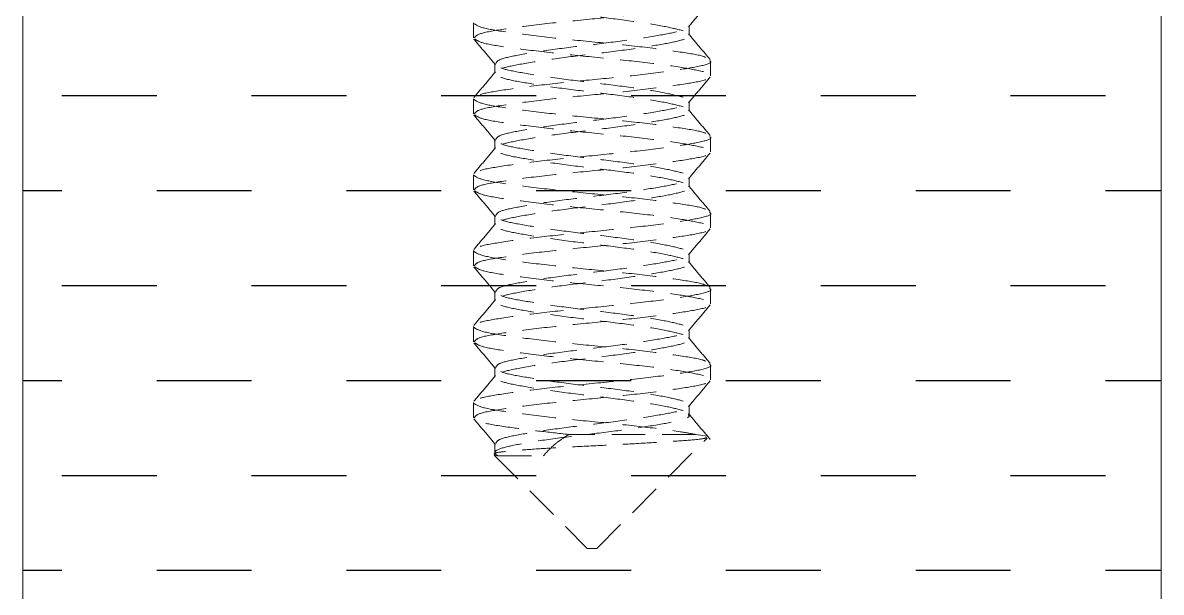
# Model space of a CAD drawing. Header units: millimetres. Extents: x 1522 to 2996, y -37 to 935.
# Drawn here: x 2756.26 to 2799.29, y 219.22 to 240.72 of the extents above; entities that cross this region are included whole.
import ezdxf

# ---------------------------------------------------------------- set-up
doc = ezdxf.new("R2010")
doc.units = ezdxf.units.MM
doc.linetypes.add('HIDDEN', pattern=[1.905, 1.27, -0.635])

msp = doc.modelspace()

# ---------------------------------------------------------------- hatches: boundary and pattern name
at = {"linetype": 'Continuous'}
h = msp.add_hatch(dxfattribs=at)
h.set_pattern_fill('DASH', scale=28.680447, style=0)
h.set_pattern_definition([(0, (2535.4646, -27.326), (3.585056, 3.585056), [3.585056, -3.585056])])
h.paths.add_polyline_path([(2799.286, 155.599), (2799.286, 313.342), (2756.265, 313.342), (2756.265, 155.599)], flags=0)

# ---------------------------------------------------------------- linework, layer by layer
at = {"color": 7, "linetype": 'Continuous', "lineweight": 15}
for p, q in [((2756.265, 155.599), (2756.265, 313.342)), ((2799.286, 313.342), (2799.286, 155.599))]:
    msp.add_line(p, q, dxfattribs=at)
at = {"color": 7, "linetype": 'HIDDEN', "lineweight": 0}
for p, q in [((2773.294, 240.721), (2773.294, 240.149)), ((2781.444, 240.256), (2781.444, 240.615)), ((2782.257, 238.715), (2782.257, 239.287)), ((2774.107, 239.181), (2774.107, 238.822)), ((2773.294, 237.853), (2773.294, 237.281)), ((2781.444, 237.388), (2781.444, 237.747)), ((2774.107, 236.313), (2774.107, 235.954)), ((2782.257, 235.847), (2782.257, 236.419)), ((2773.294, 234.985), (2773.294, 234.413)), ((2781.444, 234.52), (2781.444, 234.879)), ((2774.107, 233.445), (2774.107, 233.086)), ((2782.257, 232.979), (2782.257, 233.551)), ((2773.294, 232.117), (2773.294, 231.545)), ((2781.444, 231.652), (2781.444, 232.011)), ((2782.257, 230.111), (2782.257, 230.683)), ((2774.107, 230.577), (2774.107, 230.218)), ((2773.294, 229.249), (2773.294, 228.677)), ((2781.444, 228.784), (2781.444, 229.143)), ((2774.107, 227.709), (2774.107, 227.35)), ((2782.257, 227.243), (2782.257, 227.815)), ((2773.294, 226.381), (2773.294, 225.809)), ((2781.444, 225.916), (2781.444, 226.275)), ((2781.695, 225.176), (2776.906, 225.176)), ((2777.955, 220.874), (2782.121, 225.04)), ((2781.695, 225.176), (2782.124, 225.109)), ((2774.107, 224.841), (2774.107, 224.482)), ((2774.077, 224.393), (2777.596, 220.874)), ((2774.101, 224.393), (2774.221, 224.364)), ((2777.955, 220.874), (2777.596, 220.874))]:
    msp.add_line(p, q, dxfattribs=at)
for points, knots in [([(2781.223, 240.418), (2781.013, 240.473), (2780.584, 240.584), (2779.377, 240.777), (2777.958, 240.951), (2776.501, 241.124), (2775.247, 241.319), (2774.372, 241.481), (2774.014, 241.668), (2774.233, 241.855), (2774.991, 242.017), (2776.167, 242.212), (2777.595, 242.385), (2779.047, 242.558), (2780.313, 242.753), (2781.145, 242.914), (2781.515, 243.048), (2781.423, 243.117), (2781.412, 243.125)], [0, 0, 0, 0, 0.064689, 0.132114, 0.197768, 0.263423, 0.330848, 0.395537, 0.462361, 0.529185, 0.593874, 0.661299, 0.726954, 0.792608, 0.860033, 0.924722, 0.991546, 1, 1, 1, 1]), ([(2773.331, 240.149), (2773.369, 240.204), (2773.448, 240.321), (2774.385, 240.476), (2775.808, 240.671), (2777.556, 240.844), (2779.328, 241.017), (2780.876, 241.212), (2781.891, 241.373), (2782.343, 241.507), (2782.232, 241.576), (2782.22, 241.583)], [0, 0, 0, 0, 0.111087, 0.233357, 0.360745, 0.484822, 0.608899, 0.736287, 0.858558, 0.984822, 1, 1, 1, 1]), ([(2781.423, 240.564), (2781.559, 240.727), (2781.832, 241.054), (2782.104, 241.38), (2782.241, 241.544)], [0, 0, 0, 0, 0.4998643, 1, 1, 1, 1]), ([(2773.299, 240.699), (2773.396, 240.636), (2773.587, 240.512), (2774.695, 240.35), (2776.217, 240.155), (2777.996, 239.982), (2779.744, 239.809), (2781.159, 239.614), (2782.046, 239.472), (2782.126, 239.371), (2782.158, 239.33)], [0, 0, 0, 0, 0.1321348, 0.2600896, 0.3933997, 0.5232451, 0.6530903, 0.7864005, 0.9143555, 1, 1, 1, 1]), ([(2774.137, 239.18), (2774.168, 239.235), (2774.232, 239.352), (2775, 239.507), (2776.164, 239.702), (2777.596, 239.875), (2779.047, 240.048), (2780.313, 240.243), (2781.144, 240.405), (2781.514, 240.538), (2781.424, 240.607), (2781.414, 240.614)], [0, 0, 0, 0, 0.111294, 0.233537, 0.36095, 0.485017, 0.609084, 0.736497, 0.85874, 0.985017, 1, 1, 1, 1]), ([(2773.311, 240.108), (2773.448, 239.945), (2773.72, 239.619), (2773.992, 239.293), (2774.128, 239.13)], [0, 0, 0, 0, 0.500081, 1, 1, 1, 1]), ([(2781.987, 238.877), (2781.73, 238.932), (2781.206, 239.043), (2779.732, 239.236), (2777.999, 239.41), (2776.216, 239.583), (2774.698, 239.778), (2773.618, 239.934), (2773.433, 240.051), (2773.344, 240.108)], [0, 0, 0, 0, 0.1420552, 0.290056, 0.4342099, 0.578364, 0.7263647, 0.8684198, 1, 1, 1, 1]), ([(2781.223, 237.55), (2781.013, 237.605), (2780.584, 237.716), (2779.377, 237.909), (2777.958, 238.083), (2776.501, 238.256), (2775.247, 238.451), (2774.372, 238.613), (2774.014, 238.8), (2774.233, 238.987), (2774.991, 239.149), (2776.167, 239.344), (2777.595, 239.517), (2779.047, 239.69), (2780.313, 239.885), (2781.145, 240.046), (2781.515, 240.18), (2781.423, 240.249), (2781.412, 240.257)], [0, 0, 0, 0, 0.064689, 0.132114, 0.197768, 0.263423, 0.330848, 0.395537, 0.462361, 0.529185, 0.593874, 0.661299, 0.726953, 0.792608, 0.860033, 0.924722, 0.991546, 1, 1, 1, 1]), ([(2782.239, 239.331), (2782.102, 239.494), (2781.83, 239.819), (2781.558, 240.146), (2781.422, 240.309)], [0, 0, 0, 0, 0.500098, 1, 1, 1, 1]), ([(2782.22, 239.287), (2782.232, 239.28), (2782.343, 239.211), (2781.891, 239.077), (2780.876, 238.916), (2779.328, 238.721), (2777.556, 238.548), (2775.808, 238.375), (2774.385, 238.18), (2773.448, 238.025), (2773.369, 237.908), (2773.331, 237.853)], [0, 0, 0, 0, 0.015178, 0.141442, 0.263713, 0.391101, 0.515178, 0.639255, 0.766643, 0.888913, 1, 1, 1, 1]), ([(2774.129, 238.874), (2773.993, 238.711), (2773.721, 238.385), (2773.448, 238.06), (2773.312, 237.897)], [0, 0, 0, 0, 0.499892, 1, 1, 1, 1]), ([(2781.223, 237.909), (2781.013, 237.963), (2780.584, 238.074), (2779.377, 238.268), (2777.959, 238.441), (2776.498, 238.614), (2775.257, 238.809), (2774.379, 238.964), (2774.229, 239.079), (2774.157, 239.134)], [0, 0, 0, 0, 0.142624, 0.29128, 0.436033, 0.580786, 0.729441, 0.872065, 1, 1, 1, 1]), ([(2773.331, 237.281), (2773.369, 237.336), (2773.448, 237.453), (2774.385, 237.608), (2775.808, 237.803), (2777.556, 237.976), (2779.328, 238.149), (2780.876, 238.344), (2781.891, 238.505), (2782.343, 238.639), (2782.232, 238.708), (2782.22, 238.715)], [0, 0, 0, 0, 0.111087, 0.2333574, 0.3607453, 0.4848224, 0.6088992, 0.736287, 0.8585576, 0.9848222, 1, 1, 1, 1]), ([(2781.423, 237.696), (2781.559, 237.859), (2781.832, 238.186), (2782.104, 238.512), (2782.241, 238.676)], [0, 0, 0, 0, 0.499874, 1, 1, 1, 1]), ([(2773.299, 237.831), (2773.396, 237.768), (2773.587, 237.644), (2774.695, 237.482), (2776.217, 237.287), (2777.996, 237.114), (2779.744, 236.941), (2781.159, 236.745), (2782.046, 236.604), (2782.126, 236.502), (2782.158, 236.462)], [0, 0, 0, 0, 0.132135, 0.260089, 0.3934, 0.523245, 0.65309, 0.786401, 0.914355, 1, 1, 1, 1]), ([(2774.137, 236.312), (2774.168, 236.367), (2774.232, 236.484), (2775, 236.639), (2776.164, 236.834), (2777.596, 237.007), (2779.047, 237.18), (2780.313, 237.375), (2781.144, 237.536), (2781.514, 237.67), (2781.424, 237.739), (2781.414, 237.746)], [0, 0, 0, 0, 0.111294, 0.233537, 0.36095, 0.485017, 0.609084, 0.736497, 0.85874, 0.985017, 1, 1, 1, 1]), ([(2773.311, 237.24), (2773.448, 237.077), (2773.72, 236.751), (2773.992, 236.425), (2774.128, 236.262)], [0, 0, 0, 0, 0.500086, 1, 1, 1, 1]), ([(2781.987, 236.009), (2781.73, 236.064), (2781.206, 236.175), (2779.732, 236.368), (2777.999, 236.542), (2776.216, 236.715), (2774.698, 236.91), (2773.618, 237.066), (2773.433, 237.183), (2773.344, 237.24)], [0, 0, 0, 0, 0.142055, 0.290056, 0.43421, 0.578364, 0.726365, 0.86842, 1, 1, 1, 1]), ([(2781.223, 234.682), (2781.013, 234.737), (2780.584, 234.848), (2779.377, 235.041), (2777.958, 235.215), (2776.501, 235.388), (2775.247, 235.583), (2774.372, 235.745), (2774.014, 235.932), (2774.233, 236.119), (2774.991, 236.281), (2776.167, 236.475), (2777.595, 236.649), (2779.047, 236.822), (2780.313, 237.017), (2781.145, 237.178), (2781.515, 237.312), (2781.423, 237.381), (2781.412, 237.389)], [0, 0, 0, 0, 0.064689, 0.132114, 0.197768, 0.263423, 0.330848, 0.395537, 0.462361, 0.529185, 0.593874, 0.661299, 0.726954, 0.792608, 0.860033, 0.924722, 0.991546, 1, 1, 1, 1]), ([(2782.239, 236.463), (2782.102, 236.626), (2781.83, 236.951), (2781.558, 237.277), (2781.422, 237.44)], [0, 0, 0, 0, 0.500098, 1, 1, 1, 1]), ([(2782.22, 236.419), (2782.232, 236.412), (2782.343, 236.343), (2781.891, 236.209), (2780.876, 236.048), (2779.328, 235.853), (2777.556, 235.68), (2775.808, 235.507), (2774.385, 235.312), (2773.448, 235.157), (2773.369, 235.04), (2773.331, 234.985)], [0, 0, 0, 0, 0.015178, 0.141442, 0.263713, 0.391101, 0.515178, 0.639255, 0.766643, 0.888913, 1, 1, 1, 1]), ([(2781.223, 235.041), (2781.013, 235.095), (2780.584, 235.206), (2779.377, 235.4), (2777.959, 235.573), (2776.498, 235.746), (2775.257, 235.941), (2774.379, 236.096), (2774.229, 236.211), (2774.157, 236.266)], [0, 0, 0, 0, 0.142624, 0.29128, 0.436033, 0.580785, 0.729441, 0.872065, 1, 1, 1, 1]), ([(2774.129, 236.006), (2773.993, 235.843), (2773.721, 235.517), (2773.448, 235.191), (2773.312, 235.029)], [0, 0, 0, 0, 0.499902, 1, 1, 1, 1]), ([(2773.331, 234.413), (2773.369, 234.468), (2773.448, 234.585), (2774.385, 234.74), (2775.808, 234.935), (2777.556, 235.108), (2779.328, 235.281), (2780.876, 235.476), (2781.891, 235.637), (2782.343, 235.771), (2782.232, 235.84), (2782.22, 235.847)], [0, 0, 0, 0, 0.111087, 0.233357, 0.360745, 0.484822, 0.608899, 0.736287, 0.858558, 0.984822, 1, 1, 1, 1]), ([(2781.423, 234.828), (2781.559, 234.991), (2781.832, 235.318), (2782.104, 235.644), (2782.241, 235.808)], [0, 0, 0, 0, 0.4998643, 1, 1, 1, 1]), ([(2773.299, 234.963), (2773.396, 234.9), (2773.587, 234.776), (2774.695, 234.614), (2776.217, 234.419), (2777.996, 234.246), (2779.744, 234.073), (2781.159, 233.877), (2782.046, 233.736), (2782.126, 233.634), (2782.158, 233.594)], [0, 0, 0, 0, 0.1321348, 0.2600896, 0.3933997, 0.5232451, 0.6530903, 0.7864005, 0.9143555, 1, 1, 1, 1]), ([(2781.223, 231.814), (2781.013, 231.869), (2780.584, 231.98), (2779.377, 232.173), (2777.958, 232.347), (2776.501, 232.52), (2775.247, 232.715), (2774.372, 232.876), (2774.014, 233.064), (2774.233, 233.251), (2774.991, 233.412), (2776.167, 233.607), (2777.595, 233.781), (2779.047, 233.954), (2780.313, 234.149), (2781.145, 234.31), (2781.515, 234.444), (2781.423, 234.513), (2781.412, 234.521)], [0, 0, 0, 0, 0.064689, 0.132114, 0.197768, 0.263423, 0.330848, 0.395537, 0.462361, 0.529185, 0.593874, 0.661299, 0.726953, 0.792608, 0.860033, 0.924722, 0.991546, 1, 1, 1, 1]), ([(2774.137, 233.444), (2774.168, 233.499), (2774.232, 233.616), (2775, 233.771), (2776.164, 233.966), (2777.596, 234.139), (2779.047, 234.312), (2780.313, 234.507), (2781.144, 234.668), (2781.514, 234.802), (2781.424, 234.871), (2781.414, 234.878)], [0, 0, 0, 0, 0.111294, 0.233537, 0.36095, 0.485017, 0.609084, 0.736497, 0.85874, 0.985017, 1, 1, 1, 1]), ([(2782.239, 233.595), (2782.102, 233.757), (2781.83, 234.083), (2781.558, 234.409), (2781.422, 234.572)], [0, 0, 0, 0, 0.500098, 1, 1, 1, 1]), ([(2773.311, 234.372), (2773.448, 234.209), (2773.72, 233.883), (2773.992, 233.557), (2774.128, 233.394)], [0, 0, 0, 0, 0.500081, 1, 1, 1, 1]), ([(2781.987, 233.141), (2781.73, 233.196), (2781.206, 233.307), (2779.732, 233.5), (2777.999, 233.674), (2776.216, 233.847), (2774.698, 234.042), (2773.618, 234.198), (2773.433, 234.315), (2773.344, 234.372)], [0, 0, 0, 0, 0.1420552, 0.290056, 0.4342099, 0.578364, 0.7263647, 0.8684198, 1, 1, 1, 1]), ([(2782.22, 233.551), (2782.232, 233.544), (2782.343, 233.475), (2781.891, 233.341), (2780.876, 233.18), (2779.328, 232.985), (2777.556, 232.812), (2775.808, 232.639), (2774.385, 232.444), (2773.448, 232.289), (2773.369, 232.172), (2773.331, 232.117)], [0, 0, 0, 0, 0.015178, 0.141442, 0.263713, 0.391101, 0.515178, 0.639255, 0.766643, 0.888913, 1, 1, 1, 1]), ([(2781.223, 232.173), (2781.013, 232.227), (2780.584, 232.338), (2779.377, 232.532), (2777.959, 232.705), (2776.498, 232.878), (2775.257, 233.073), (2774.379, 233.228), (2774.229, 233.343), (2774.157, 233.398)], [0, 0, 0, 0, 0.142624, 0.29128, 0.436033, 0.580786, 0.729441, 0.872065, 1, 1, 1, 1]), ([(2774.129, 233.138), (2773.993, 232.975), (2773.721, 232.649), (2773.448, 232.323), (2773.312, 232.16)], [0, 0, 0, 0, 0.499892, 1, 1, 1, 1]), ([(2773.331, 231.545), (2773.369, 231.6), (2773.448, 231.717), (2774.385, 231.871), (2775.808, 232.067), (2777.556, 232.24), (2779.328, 232.413), (2780.876, 232.608), (2781.891, 232.769), (2782.343, 232.903), (2782.232, 232.971), (2782.22, 232.979)], [0, 0, 0, 0, 0.111087, 0.2333574, 0.3607453, 0.4848224, 0.6088992, 0.736287, 0.8585576, 0.9848222, 1, 1, 1, 1]), ([(2781.423, 231.96), (2781.559, 232.123), (2781.832, 232.45), (2782.104, 232.776), (2782.241, 232.94)], [0, 0, 0, 0, 0.499874, 1, 1, 1, 1]), ([(2773.299, 232.095), (2773.396, 232.032), (2773.587, 231.908), (2774.695, 231.746), (2776.217, 231.551), (2777.996, 231.378), (2779.744, 231.205), (2781.159, 231.009), (2782.046, 230.868), (2782.126, 230.766), (2782.158, 230.726)], [0, 0, 0, 0, 0.132135, 0.260089, 0.3934, 0.523245, 0.65309, 0.786401, 0.914355, 1, 1, 1, 1]), ([(2774.137, 230.576), (2774.168, 230.631), (2774.232, 230.748), (2775, 230.903), (2776.164, 231.098), (2777.596, 231.271), (2779.047, 231.444), (2780.313, 231.639), (2781.144, 231.8), (2781.514, 231.934), (2781.424, 232.003), (2781.414, 232.01)], [0, 0, 0, 0, 0.111294, 0.233537, 0.36095, 0.485017, 0.609084, 0.736497, 0.85874, 0.985017, 1, 1, 1, 1]), ([(2773.311, 231.503), (2773.448, 231.341), (2773.72, 231.015), (2773.992, 230.689), (2774.128, 230.526)], [0, 0, 0, 0, 0.500086, 1, 1, 1, 1]), ([(2781.987, 230.273), (2781.73, 230.328), (2781.206, 230.439), (2779.732, 230.632), (2777.999, 230.806), (2776.216, 230.979), (2774.698, 231.174), (2773.618, 231.33), (2773.433, 231.447), (2773.344, 231.504)], [0, 0, 0, 0, 0.142055, 0.290056, 0.43421, 0.578364, 0.726365, 0.86842, 1, 1, 1, 1]), ([(2781.223, 228.946), (2781.013, 229), (2780.584, 229.112), (2779.377, 229.305), (2777.958, 229.479), (2776.501, 229.651), (2775.247, 229.846), (2774.372, 230.008), (2774.014, 230.195), (2774.233, 230.382), (2774.991, 230.544), (2776.167, 230.739), (2777.595, 230.912), (2779.047, 231.085), (2780.313, 231.281), (2781.145, 231.442), (2781.515, 231.576), (2781.423, 231.645), (2781.412, 231.653)], [0, 0, 0, 0, 0.064689, 0.132114, 0.197768, 0.263423, 0.330848, 0.395537, 0.462361, 0.529185, 0.593874, 0.661299, 0.726954, 0.792608, 0.860033, 0.924722, 0.991546, 1, 1, 1, 1]), ([(2782.239, 230.726), (2782.102, 230.889), (2781.83, 231.215), (2781.558, 231.541), (2781.422, 231.704)], [0, 0, 0, 0, 0.500098, 1, 1, 1, 1]), ([(2782.22, 230.683), (2782.232, 230.676), (2782.343, 230.607), (2781.891, 230.473), (2780.876, 230.312), (2779.328, 230.117), (2777.556, 229.944), (2775.808, 229.771), (2774.385, 229.576), (2773.448, 229.421), (2773.369, 229.304), (2773.331, 229.249)], [0, 0, 0, 0, 0.015178, 0.141442, 0.263713, 0.391101, 0.515178, 0.639255, 0.766643, 0.888913, 1, 1, 1, 1]), ([(2774.129, 230.27), (2773.993, 230.107), (2773.721, 229.781), (2773.448, 229.455), (2773.312, 229.292)], [0, 0, 0, 0, 0.499902, 1, 1, 1, 1]), ([(2781.223, 229.305), (2781.013, 229.359), (2780.584, 229.47), (2779.377, 229.664), (2777.959, 229.837), (2776.498, 230.01), (2775.257, 230.205), (2774.379, 230.359), (2774.229, 230.475), (2774.157, 230.53)], [0, 0, 0, 0, 0.142625, 0.29128, 0.436033, 0.580785, 0.729441, 0.872065, 1, 1, 1, 1]), ([(2773.331, 228.677), (2773.369, 228.732), (2773.448, 228.849), (2774.385, 229.003), (2775.808, 229.199), (2777.556, 229.372), (2779.328, 229.545), (2780.876, 229.74), (2781.891, 229.901), (2782.343, 230.035), (2782.232, 230.103), (2782.22, 230.111)], [0, 0, 0, 0, 0.111087, 0.233357, 0.360745, 0.484822, 0.608899, 0.736287, 0.858558, 0.984822, 1, 1, 1, 1]), ([(2781.423, 229.092), (2781.559, 229.255), (2781.832, 229.582), (2782.104, 229.908), (2782.241, 230.071)], [0, 0, 0, 0, 0.4998643, 1, 1, 1, 1]), ([(2773.299, 229.227), (2773.396, 229.164), (2773.587, 229.04), (2774.695, 228.878), (2776.217, 228.683), (2777.996, 228.51), (2779.744, 228.337), (2781.159, 228.141), (2782.046, 228), (2782.126, 227.898), (2782.158, 227.858)], [0, 0, 0, 0, 0.1321348, 0.2600896, 0.3933997, 0.5232451, 0.6530903, 0.7864005, 0.9143555, 1, 1, 1, 1]), ([(2774.137, 227.708), (2774.168, 227.763), (2774.232, 227.88), (2775, 228.035), (2776.164, 228.23), (2777.596, 228.403), (2779.047, 228.576), (2780.313, 228.771), (2781.144, 228.932), (2781.514, 229.066), (2781.424, 229.135), (2781.414, 229.142)], [0, 0, 0, 0, 0.111294, 0.233537, 0.36095, 0.485017, 0.609084, 0.736497, 0.85874, 0.985017, 1, 1, 1, 1]), ([(2773.311, 228.635), (2773.448, 228.473), (2773.72, 228.147), (2773.992, 227.821), (2774.128, 227.658)], [0, 0, 0, 0, 0.500081, 1, 1, 1, 1]), ([(2781.987, 227.405), (2781.73, 227.46), (2781.206, 227.571), (2779.732, 227.764), (2777.999, 227.938), (2776.216, 228.111), (2774.698, 228.306), (2773.618, 228.462), (2773.433, 228.579), (2773.344, 228.636)], [0, 0, 0, 0, 0.142055, 0.290056, 0.43421, 0.578364, 0.726365, 0.86842, 1, 1, 1, 1]), ([(2781.223, 226.078), (2781.013, 226.132), (2780.584, 226.244), (2779.377, 226.437), (2777.958, 226.61), (2776.501, 226.783), (2775.247, 226.978), (2774.372, 227.14), (2774.014, 227.327), (2774.233, 227.514), (2774.991, 227.676), (2776.167, 227.871), (2777.595, 228.044), (2779.047, 228.217), (2780.313, 228.413), (2781.145, 228.574), (2781.515, 228.708), (2781.423, 228.777), (2781.412, 228.785)], [0, 0, 0, 0, 0.064689, 0.132114, 0.197768, 0.263423, 0.330848, 0.395537, 0.462361, 0.529185, 0.593874, 0.661299, 0.726953, 0.792608, 0.860033, 0.924722, 0.991546, 1, 1, 1, 1]), ([(2782.239, 227.858), (2782.102, 228.021), (2781.83, 228.347), (2781.558, 228.673), (2781.422, 228.836)], [0, 0, 0, 0, 0.500098, 1, 1, 1, 1]), ([(2782.22, 227.815), (2782.232, 227.808), (2782.343, 227.739), (2781.891, 227.605), (2780.876, 227.444), (2779.328, 227.249), (2777.556, 227.076), (2775.808, 226.903), (2774.385, 226.708), (2773.448, 226.553), (2773.369, 226.436), (2773.331, 226.381)], [0, 0, 0, 0, 0.015178, 0.141442, 0.263713, 0.391101, 0.515178, 0.639255, 0.766643, 0.888913, 1, 1, 1, 1]), ([(2781.223, 226.437), (2781.013, 226.491), (2780.584, 226.602), (2779.377, 226.796), (2777.959, 226.969), (2776.498, 227.142), (2775.257, 227.337), (2774.379, 227.491), (2774.229, 227.607), (2774.157, 227.662)], [0, 0, 0, 0, 0.142624, 0.29128, 0.436033, 0.580785, 0.729441, 0.872065, 1, 1, 1, 1]), ([(2774.129, 227.402), (2773.993, 227.239), (2773.721, 226.913), (2773.448, 226.587), (2773.312, 226.424)], [0, 0, 0, 0, 0.499892, 1, 1, 1, 1]), ([(2773.331, 225.809), (2773.369, 225.864), (2773.448, 225.98), (2774.385, 226.135), (2775.808, 226.331), (2777.556, 226.504), (2779.328, 226.677), (2780.876, 226.872), (2781.891, 227.033), (2782.343, 227.167), (2782.232, 227.235), (2782.22, 227.243)], [0, 0, 0, 0, 0.111087, 0.2333574, 0.3607453, 0.4848224, 0.6088992, 0.736287, 0.8585576, 0.9848222, 1, 1, 1, 1]), ([(2781.423, 226.224), (2781.559, 226.387), (2781.832, 226.714), (2782.104, 227.04), (2782.241, 227.203)], [0, 0, 0, 0, 0.499874, 1, 1, 1, 1]), ([(2773.299, 226.359), (2773.396, 226.296), (2773.587, 226.172), (2774.695, 226.01), (2776.217, 225.815), (2777.998, 225.642), (2779.734, 225.469), (2781.003, 225.3), (2781.511, 225.209), (2781.695, 225.176)], [0, 0, 0, 0, 0.153242, 0.301636, 0.456241, 0.606828, 0.757414, 0.912019, 1, 1, 1, 1]), ([(2774.221, 224.364), (2774.174, 224.395), (2774.037, 224.49), (2774.237, 224.647), (2774.99, 224.808), (2776.167, 225.003), (2777.595, 225.176), (2779.047, 225.349), (2780.313, 225.545), (2781.145, 225.706), (2781.515, 225.84), (2781.423, 225.909), (2781.412, 225.917)], [0, 0, 0, 0, 0.059773, 0.176636, 0.289764, 0.407677, 0.522494, 0.637311, 0.755224, 0.868353, 0.985215, 1, 1, 1, 1]), ([(2774.137, 224.84), (2774.168, 224.895), (2774.232, 225.012), (2775, 225.167), (2776.164, 225.362), (2777.596, 225.535), (2779.047, 225.708), (2780.313, 225.903), (2781.144, 226.064), (2781.514, 226.198), (2781.424, 226.267), (2781.414, 226.274)], [0, 0, 0, 0, 0.111294, 0.233537, 0.36095, 0.485017, 0.609084, 0.736497, 0.85874, 0.985017, 1, 1, 1, 1]), ([(2782.239, 224.99), (2782.102, 225.153), (2781.83, 225.479), (2781.558, 225.805), (2781.422, 225.968)], [0, 0, 0, 0, 0.500098, 1, 1, 1, 1]), ([(2773.311, 225.767), (2773.448, 225.604), (2773.72, 225.279), (2773.992, 224.953), (2774.128, 224.79)], [0, 0, 0, 0, 0.500086, 1, 1, 1, 1]), ([(2776.906, 225.176), (2776.511, 225.219), (2775.722, 225.304), (2774.583, 225.455), (2773.617, 225.594), (2773.432, 225.711), (2773.344, 225.768)], [0, 0, 0, 0, 0.212766, 0.425739, 0.723861, 1, 1, 1, 1]), ([(2782.09, 225.072), (2782.09, 225.06), (2782.092, 225.023), (2781.562, 224.964), (2780.603, 224.898), (2779.32, 224.822), (2777.914, 224.749), (2776.535, 224.684), (2775.349, 224.608), (2774.499, 224.534), (2774.041, 224.477), (2774.084, 224.434), (2774.101, 224.417)], [0, 0, 0, 0, 0.0565201, 0.1721844, 0.2879712, 0.3989716, 0.5088737, 0.6188824, 0.7244342, 0.8285747, 0.932808, 1, 1, 1, 1]), ([(2775.936, 224.364), (2776.042, 224.483), (2776.219, 224.685), (2776.559, 224.954), (2776.789, 225.102), (2776.906, 225.176)], [0, 0, 0, 0, 0.420881, 0.708576, 1, 1, 1, 1]), ([(2774.221, 224.364), (2774.294, 224.364), (2774.493, 224.364), (2775.07, 224.364), (2775.673, 224.364), (2775.936, 224.364)], [0, 0, 0, 0, 0.247622, 0.670962, 1, 1, 1, 1])]:
    msp.add_open_spline(points, degree=3, knots=knots, dxfattribs=at)

doc.saveas('drawing.dxf')
